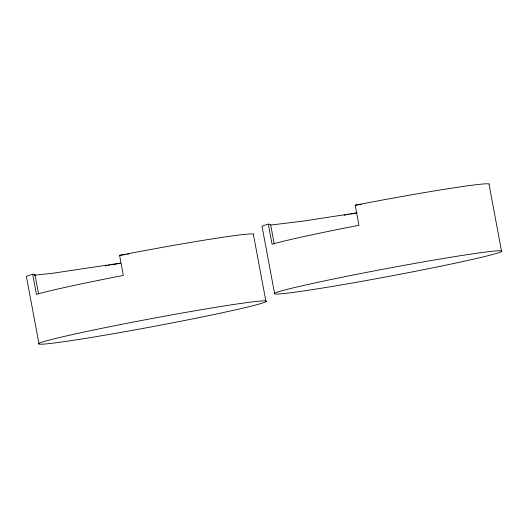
<?xml version="1.0" encoding="UTF-8"?>
<svg xmlns="http://www.w3.org/2000/svg" width="528" height="528" viewBox="0 0 528 528"><rect width="100%" height="100%" fill="white"/><g stroke="black" fill="none" stroke-linecap="round" stroke-linejoin="round"><path stroke-width="0.79" d="M38.933 343.431L26.4 276.467A115.883 4.046 -10.6 0 1 32.69 274.243L34.987 274.699L34.505 275.22L53.612 273.121L120.839 263.043M357.271 212.777L303.158 221.113L270.897 225.02M127.406 254.219L128.944 253.981M274.553 293.291L262.02 226.334A115.883 4.046 -10.6 0 1 268.316 224.103L272.072 244.193A115.883 4.046 -10.6 0 1 358.967 225.291L355.205 205.201L361.502 204.316M32.69 274.243L36.452 294.327A115.883 4.046 -10.6 0 1 123.347 275.431L119.585 255.341L125.875 254.456M268.316 224.103L270.607 224.558L274.217 243.844M501.6 251.533A115.883 4.046 -10.6 0 0 339.425 277.787A115.883 4.046 -10.6 0 0 323.209 287.918A115.883 4.046 -10.6 0 0 501.6 251.533L489.067 184.569A115.883 4.046 -10.6 0 0 355.205 205.201M265.98 301.666A115.883 4.046 -10.6 0 0 103.805 327.921A115.883 4.046 -10.6 0 0 87.582 338.059A115.883 4.046 -10.6 0 0 265.98 301.666L253.447 234.709A115.883 4.046 -10.6 0 0 119.585 255.341M34.987 274.699L38.59 293.984M356.347 213.094A115.883 4.046 -10.6 0 1 350.632 214.124M349.008 214.414A115.883 4.046 -10.6 0 1 347.391 214.698M345.781 214.982A115.883 4.046 -10.6 0 1 344.183 215.266M119.909 263.38A115.883 4.046 -10.6 0 1 111.771 264.838M110.161 265.122A115.883 4.046 -10.6 0 1 108.563 265.406M106.973 265.683A115.883 4.046 -10.6 0 1 105.389 265.96"/></g></svg>
